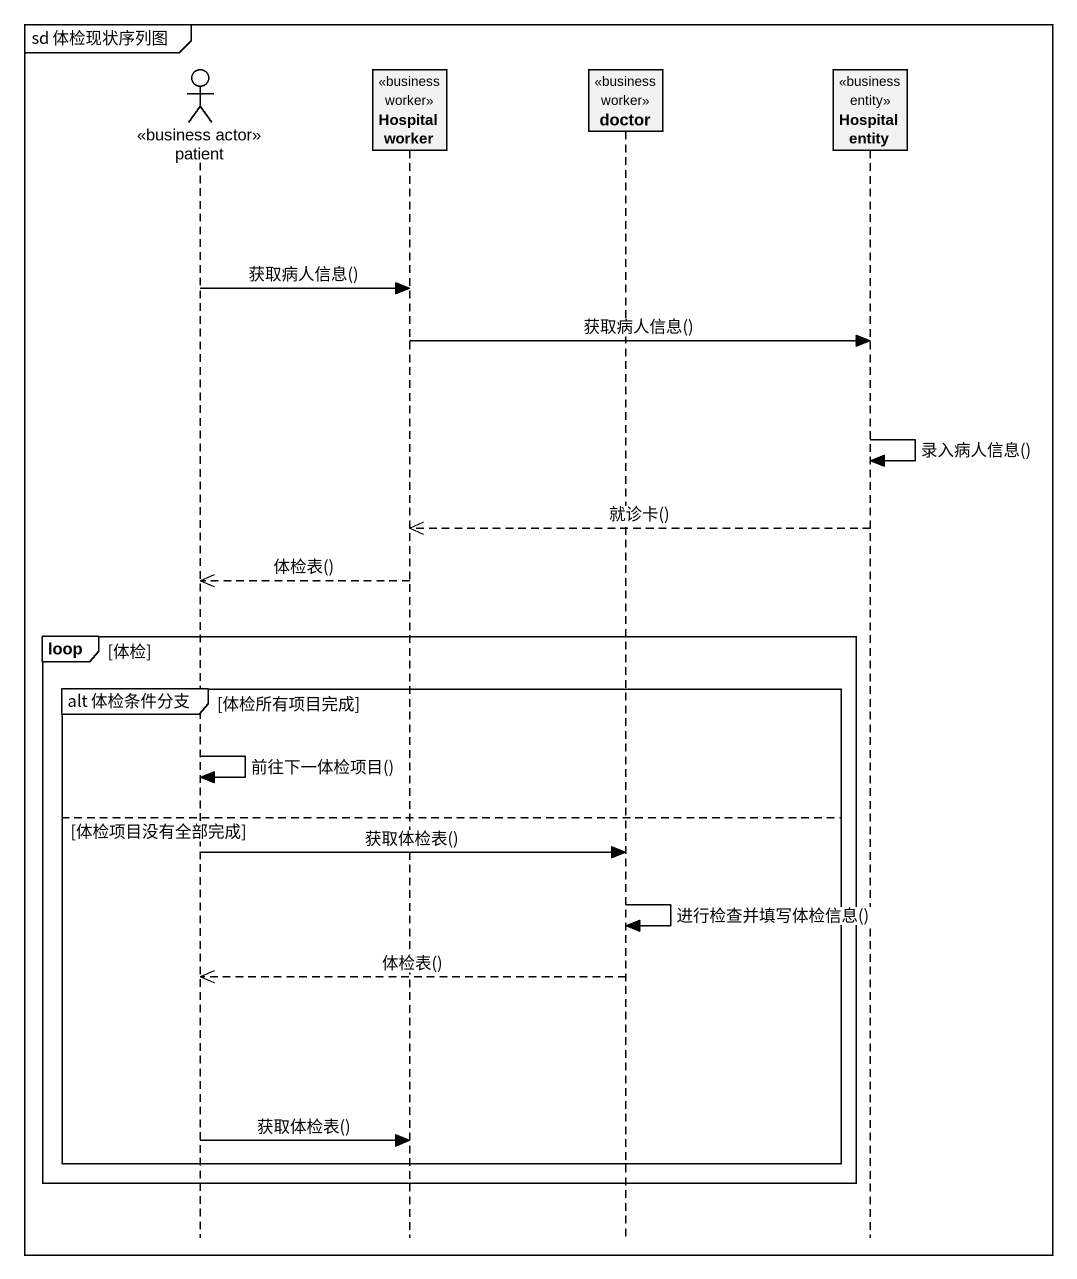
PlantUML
@startuml
mainframe sd 体检现状序列图
hide footbox
actor patient <<business actor>>
participant "Hospital worker" as Hospital_worker <<business worker>>
participant doctor <<business worker>>
participant "Hospital entity" as Hospital_entity <<business entity>>

patient -> Hospital_worker : 获取病人信息()
Hospital_worker -> Hospital_entity : 获取病人信息()
Hospital_entity -> Hospital_entity : 录入病人信息()
Hospital_entity -->> Hospital_worker : 就诊卡()
Hospital_worker -->> patient : 体检表()
loop 体检
  group alt 体检条件分支 [体检所有项目完成]
    patient -> patient : 前往下一体检项目()
  else 体检项目没有全部完成
    patient -> doctor : 获取体检表()
    doctor -> doctor : 进行检查并填写体检信息()
    doctor -->> patient : 体检表()
    patient -> Hospital_worker : 获取体检表()
  end
end
@enduml
